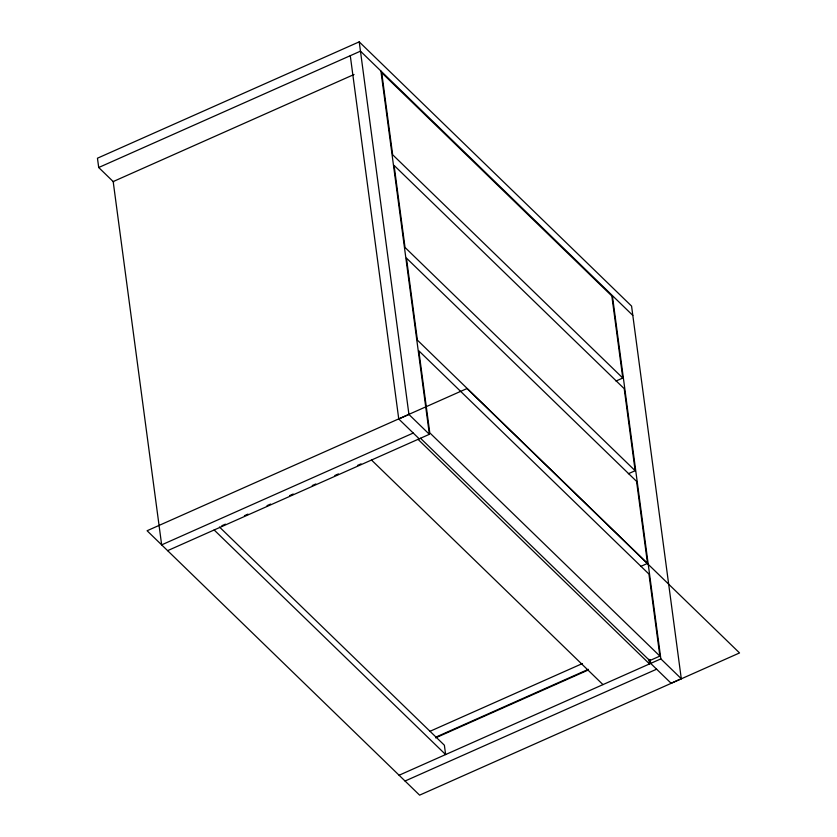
<?xml version="1.0" encoding="UTF-8"?>
<svg xmlns="http://www.w3.org/2000/svg" width="837" height="837" viewBox="0 0 837 837"><rect width="100%" height="100%" fill="white"/><g stroke="black" fill="none" stroke-linecap="round" stroke-linejoin="round"><path stroke-width="1.26" d="M650.15 659.535L650.673 663.417L671.107 683.243L681.287 678.723L631.569 306.091L359.219 41.85L97.458 158.203L98.703 167.515L113.675 182.047M98.703 167.515L360.465 51.162L632.814 315.413M354.03 74.503L113.183 181.566L161.656 544.866L413.237 433.043M350.284 55.692L398.757 419.002L408.937 414.472L429.381 434.309L167.62 550.652M221.815 525.751L225.394 524.161M244.425 515.707L247.993 514.117M267.034 505.653L270.602 504.073M289.644 495.609L293.212 494.018M312.243 485.554L315.821 483.974M334.852 475.51L338.42 473.92M357.462 465.466L361.029 463.876M615.99 381.044L622.78 378.031L611.837 295.984L381.724 72.725L392.668 154.761L622.78 378.031M628.367 473.732L635.147 470.718L624.203 388.671L394.091 165.412L405.035 247.459L635.147 470.718M640.734 566.419L647.514 563.406L636.57 481.359L406.458 258.099L417.401 340.146L647.514 563.406M430.134 731.235L582.426 663.542M436.098 737.02L588.39 669.318M435.596 737.868L587.982 670.134M659.88 656.093L429.779 432.834L418.824 350.797L648.937 574.056L659.88 656.093L649.7 660.623L420.53 438.264M399.092 775.24L660.853 658.886L681.287 678.723M405.045 781.026L656.626 669.192M398.757 419.002L419.201 438.829M418.029 439.341L649.502 663.929L648.884 659.274M371.502 460.026L602.975 684.614M219.472 527.017L444.384 745.233L445.619 754.555L214.146 529.967M612.37 295.576L660.853 658.886M380.898 70.999L429.381 434.309M359.219 41.85L408.937 414.472M467.025 388.535L147.092 530.742L419.609 795.15L739.542 652.944L467.025 388.535"/></g></svg>
